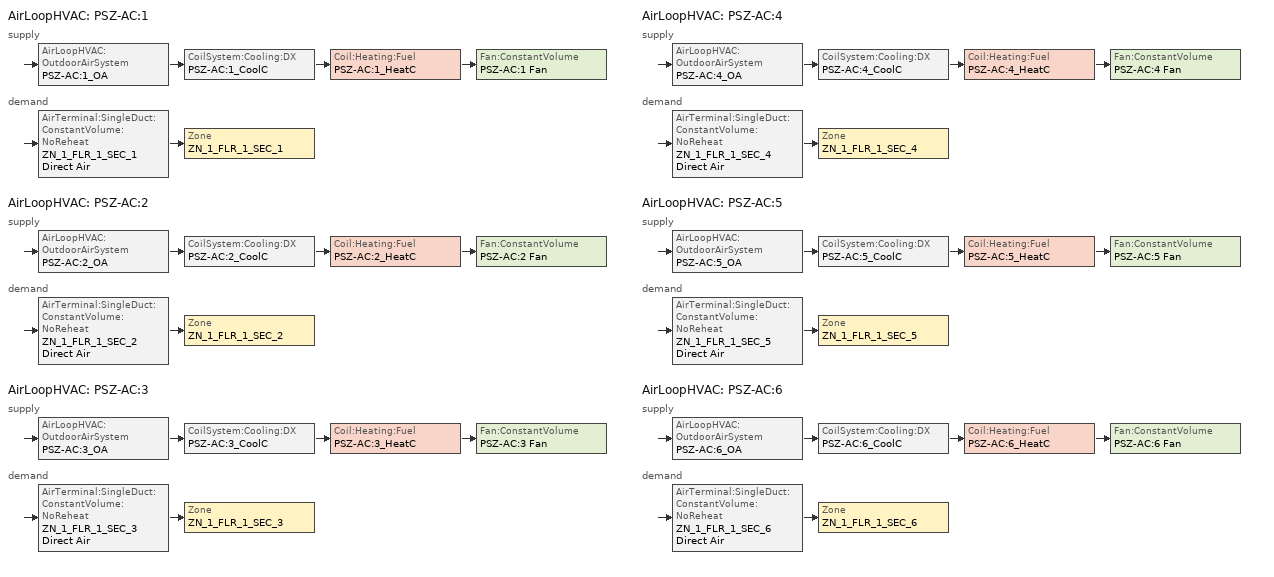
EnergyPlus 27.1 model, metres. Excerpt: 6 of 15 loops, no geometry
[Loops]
AirLoopHVAC 'PSZ-AC:1'
 supply: AirLoopHVAC:OutdoorAirSystem 'PSZ-AC:1_OA' > CoilSystem:Cooling:DX 'PSZ-AC:1_CoolC' > Coil:Heating:Fuel 'PSZ-AC:1_HeatC' > Fan:ConstantVolume 'PSZ-AC:1 Fan'
 demand: AirTerminal:SingleDuct:ConstantVolume:NoReheat 'ZN_1_FLR_1_SEC_1 Direct Air' > Zone 'ZN_1_FLR_1_SEC_1'
AirLoopHVAC 'PSZ-AC:2'
 supply: AirLoopHVAC:OutdoorAirSystem 'PSZ-AC:2_OA' > CoilSystem:Cooling:DX 'PSZ-AC:2_CoolC' > Coil:Heating:Fuel 'PSZ-AC:2_HeatC' > Fan:ConstantVolume 'PSZ-AC:2 Fan'
 demand: AirTerminal:SingleDuct:ConstantVolume:NoReheat 'ZN_1_FLR_1_SEC_2 Direct Air' > Zone 'ZN_1_FLR_1_SEC_2'
AirLoopHVAC 'PSZ-AC:3'
 supply: AirLoopHVAC:OutdoorAirSystem 'PSZ-AC:3_OA' > CoilSystem:Cooling:DX 'PSZ-AC:3_CoolC' > Coil:Heating:Fuel 'PSZ-AC:3_HeatC' > Fan:ConstantVolume 'PSZ-AC:3 Fan'
 demand: AirTerminal:SingleDuct:ConstantVolume:NoReheat 'ZN_1_FLR_1_SEC_3 Direct Air' > Zone 'ZN_1_FLR_1_SEC_3'
AirLoopHVAC 'PSZ-AC:4'
 supply: AirLoopHVAC:OutdoorAirSystem 'PSZ-AC:4_OA' > CoilSystem:Cooling:DX 'PSZ-AC:4_CoolC' > Coil:Heating:Fuel 'PSZ-AC:4_HeatC' > Fan:ConstantVolume 'PSZ-AC:4 Fan'
 demand: AirTerminal:SingleDuct:ConstantVolume:NoReheat 'ZN_1_FLR_1_SEC_4 Direct Air' > Zone 'ZN_1_FLR_1_SEC_4'
AirLoopHVAC 'PSZ-AC:5'
 supply: AirLoopHVAC:OutdoorAirSystem 'PSZ-AC:5_OA' > CoilSystem:Cooling:DX 'PSZ-AC:5_CoolC' > Coil:Heating:Fuel 'PSZ-AC:5_HeatC' > Fan:ConstantVolume 'PSZ-AC:5 Fan'
 demand: AirTerminal:SingleDuct:ConstantVolume:NoReheat 'ZN_1_FLR_1_SEC_5 Direct Air' > Zone 'ZN_1_FLR_1_SEC_5'
AirLoopHVAC 'PSZ-AC:6'
 supply: AirLoopHVAC:OutdoorAirSystem 'PSZ-AC:6_OA' > CoilSystem:Cooling:DX 'PSZ-AC:6_CoolC' > Coil:Heating:Fuel 'PSZ-AC:6_HeatC' > Fan:ConstantVolume 'PSZ-AC:6 Fan'
 demand: AirTerminal:SingleDuct:ConstantVolume:NoReheat 'ZN_1_FLR_1_SEC_6 Direct Air' > Zone 'ZN_1_FLR_1_SEC_6'
[ComponentCost:LineItem]
Name | Line Item Type | Item | Cost per Each {$} | Quantity | Cost per Unit of Output Capacity {$/kW}
Daylighting:ZN_1_FLR_1_SEC_1 | Daylighting:Controls | ZN_1_FLR_1_SEC_1 | 1 | 0
Infiltration:ZN_1_FLR_1_SEC_1 | General | ZN_1_FLR_1_SEC_1 | 1 | 0.0252
People:ZN_1_FLR_1_SEC_1 | General | ZN_1_FLR_1_SEC_1 | 1 | 1.8637
LIGHTING EQUIP:ZN_1_FLR_1_SEC_1 | Lights | ZN_1_FLR_1_SEC_1 |  |  | 1
ELECTRIC EQUIPMENT:ZN_1_FLR_1_SEC_1:MiscPlug | General | ZN_1_FLR_1_SEC_1 | 1 | 0.3746
Daylighting:ZN_1_FLR_1_SEC_2 | Daylighting:Controls | ZN_1_FLR_1_SEC_2 | 1 | 0
Infiltration:ZN_1_FLR_1_SEC_2 | General | ZN_1_FLR_1_SEC_2 | 1 | 0.0362
People:ZN_1_FLR_1_SEC_2 | General | ZN_1_FLR_1_SEC_2 | 1 | 2.6803
LIGHTING EQUIP:ZN_1_FLR_1_SEC_2 | Lights | ZN_1_FLR_1_SEC_2 |  |  | 1
ELECTRIC EQUIPMENT:ZN_1_FLR_1_SEC_2:MiscPlug | General | ZN_1_FLR_1_SEC_2 | 1 | 0.5388
Daylighting:ZN_1_FLR_1_SEC_3 | Daylighting:Controls | ZN_1_FLR_1_SEC_3 | 1 | 0
Infiltration:ZN_1_FLR_1_SEC_3 | General | ZN_1_FLR_1_SEC_3 | 1 | 0.0351
People:ZN_1_FLR_1_SEC_3 | General | ZN_1_FLR_1_SEC_3 | 1 | 2.6035
LIGHTING EQUIP:ZN_1_FLR_1_SEC_3 | Lights | ZN_1_FLR_1_SEC_3 |  |  | 1
ELECTRIC EQUIPMENT:ZN_1_FLR_1_SEC_3:MiscPlug | General | ZN_1_FLR_1_SEC_3 | 1 | 0.5234
Daylighting:ZN_1_FLR_1_SEC_4 | Daylighting:Controls | ZN_1_FLR_1_SEC_4 | 1 | 0
Infiltration:ZN_1_FLR_1_SEC_4 | General | ZN_1_FLR_1_SEC_4 | 1 | 0.0362
People:ZN_1_FLR_1_SEC_4 | General | ZN_1_FLR_1_SEC_4 | 1 | 2.6803
LIGHTING EQUIP:ZN_1_FLR_1_SEC_4 | Lights | ZN_1_FLR_1_SEC_4 |  |  | 1
ELECTRIC EQUIPMENT:ZN_1_FLR_1_SEC_4:MiscPlug | General | ZN_1_FLR_1_SEC_4 | 1 | 0.5388
Daylighting:ZN_1_FLR_1_SEC_5 | Daylighting:Controls | ZN_1_FLR_1_SEC_5 | 1 | 0
Infiltration:ZN_1_FLR_1_SEC_5 | General | ZN_1_FLR_1_SEC_5 | 1 | 0.0252
People:ZN_1_FLR_1_SEC_5 | General | ZN_1_FLR_1_SEC_5 | 1 | 1.8637
LIGHTING EQUIP:ZN_1_FLR_1_SEC_5 | Lights | ZN_1_FLR_1_SEC_5 |  |  | 1
ELECTRIC EQUIPMENT:ZN_1_FLR_1_SEC_5:MiscPlug | General | ZN_1_FLR_1_SEC_5 | 1 | 0.3746
Daylighting:ZN_1_FLR_1_SEC_6 | Daylighting:Controls | ZN_1_FLR_1_SEC_6 | 1 | 0
Infiltration:ZN_1_FLR_1_SEC_6 | General | ZN_1_FLR_1_SEC_6 | 1 | 0.0855
People:ZN_1_FLR_1_SEC_6 | General | ZN_1_FLR_1_SEC_6 | 1 | 6.3309
LIGHTING EQUIP:ZN_1_FLR_1_SEC_6 | Lights | ZN_1_FLR_1_SEC_6 |  |  | 1
ELECTRIC EQUIPMENT:ZN_1_FLR_1_SEC_6:MiscPlug | General | ZN_1_FLR_1_SEC_6 | 1 | 1.2727
[Sizing:Zone] Zone Cooling Design Supply Air Temperature Input Method=SupplyAirTemperature; Zone Cooling Design Supply Air Temperature {C}=14; Zone Heating Design Supply Air Temperature Input Method=SupplyAirTemperature; Zone Heating Design Supply Air Temperature {C}=40; Zone Cooling Design Supply Air Humidity Ratio {kgWater/kgDryAir}=0.0085; Zone Heating Design Supply Air Humidity Ratio {kgWater/kgDryAir}=0.008; Zone Heating Sizing Factor=0; Zone Cooling Sizing Factor=0; Cooling Design Air Flow Method=DesignDay; Cooling Design Air Flow Rate {m3/s}=0; Cooling Minimum Air Flow {m3/s}=0; Cooling Minimum Air Flow Fraction=0; Heating Design Air Flow Method=DesignDay; Heating Design Air Flow Rate {m3/s}=0
Name | Design Specification Outdoor Air Object
ZN_1_FLR_1_SEC_1 | SZ DSOA ZN_1_FLR_1_SEC_1
ZN_1_FLR_1_SEC_2 | SZ DSOA ZN_1_FLR_1_SEC_2
ZN_1_FLR_1_SEC_3 | SZ DSOA ZN_1_FLR_1_SEC_3
ZN_1_FLR_1_SEC_4 | SZ DSOA ZN_1_FLR_1_SEC_4
ZN_1_FLR_1_SEC_5 | SZ DSOA ZN_1_FLR_1_SEC_5
ZN_1_FLR_1_SEC_6 | SZ DSOA ZN_1_FLR_1_SEC_6
[DesignSpecification:OutdoorAir] Outdoor Air Method=Flow/Zone; Outdoor Air Flow per Zone Floor Area {m3/s-m2}=0
Name | Outdoor Air Flow per Zone {m3/s}
SZ DSOA ZN_1_FLR_1_SEC_1; SZ DSOA ZN_1_FLR_1_SEC_5 | 0.0186979
SZ DSOA ZN_1_FLR_1_SEC_2; SZ DSOA ZN_1_FLR_1_SEC_4 | 0.0268905
SZ DSOA ZN_1_FLR_1_SEC_3 | 0.0261197
SZ DSOA ZN_1_FLR_1_SEC_6 | 0.0635154
[ZoneControl:Thermostat] Control Type Schedule=Dual Zone Control Type Sched
Name | Zone or ZoneList | Control 1
ZN_1_FLR_1_SEC_1 Thermostat | ZN_1_FLR_1_SEC_1 | ZN_1_FLR_1_SEC_1 DualSPSched
ZN_1_FLR_1_SEC_2 Thermostat | ZN_1_FLR_1_SEC_2 | ZN_1_FLR_1_SEC_2 DualSPSched
ZN_1_FLR_1_SEC_3 Thermostat | ZN_1_FLR_1_SEC_3 | ZN_1_FLR_1_SEC_3 DualSPSched
ZN_1_FLR_1_SEC_4 Thermostat | ZN_1_FLR_1_SEC_4 | ZN_1_FLR_1_SEC_4 DualSPSched
ZN_1_FLR_1_SEC_5 Thermostat | ZN_1_FLR_1_SEC_5 | ZN_1_FLR_1_SEC_5 DualSPSched
ZN_1_FLR_1_SEC_6 Thermostat | ZN_1_FLR_1_SEC_6 | ZN_1_FLR_1_SEC_6 DualSPSched
[ThermostatSetpoint:DualSetpoint] Heating Setpoint Temperature Schedule=HtgSetP_Sch; Cooling Setpoint Temperature Schedule=ClgSetP_Sch
ZN_1_FLR_1_SEC_1 DualSPSched; ZN_1_FLR_1_SEC_2 DualSPSched; ZN_1_FLR_1_SEC_3 DualSPSched; ZN_1_FLR_1_SEC_4 DualSPSched; ZN_1_FLR_1_SEC_5 DualSPSched; ZN_1_FLR_1_SEC_6 DualSPSched
[Zone equipment]
ZN_1_FLR_1_SEC_1: ZN_1_FLR_1_SEC_1 Direct Air
ZN_1_FLR_1_SEC_2: ZN_1_FLR_1_SEC_2 Direct Air
ZN_1_FLR_1_SEC_3: ZN_1_FLR_1_SEC_3 Direct Air
ZN_1_FLR_1_SEC_4: ZN_1_FLR_1_SEC_4 Direct Air
ZN_1_FLR_1_SEC_5: ZN_1_FLR_1_SEC_5 Direct Air
ZN_1_FLR_1_SEC_6: ZN_1_FLR_1_SEC_6 Direct Air
[AirTerminal:SingleDuct:ConstantVolume:NoReheat] Availability Schedule=ALWAYS_ON; Maximum Air Flow Rate {m3/s}=AUTOSIZE
ZN_1_FLR_1_SEC_1 Direct Air; ZN_1_FLR_1_SEC_2 Direct Air; ZN_1_FLR_1_SEC_3 Direct Air; ZN_1_FLR_1_SEC_4 Direct Air; ZN_1_FLR_1_SEC_5 Direct Air; ZN_1_FLR_1_SEC_6 Direct Air
[SetpointManager:SingleZone:Reheat] Control Variable=Temperature; Minimum Supply Air Temperature {C}=13; Maximum Supply Air Temperature {C}=40
Name | Control Zone | Setpoint Node or NodeList
SupAirTemp MngrZN_1_FLR_1_SEC_1 | ZN_1_FLR_1_SEC_1 | PSZ-AC:1 Supply Equipment Outlet Node
SupAirTemp MngrZN_1_FLR_1_SEC_2 | ZN_1_FLR_1_SEC_2 | PSZ-AC:2 Supply Equipment Outlet Node
SupAirTemp MngrZN_1_FLR_1_SEC_3 | ZN_1_FLR_1_SEC_3 | PSZ-AC:3 Supply Equipment Outlet Node
SupAirTemp MngrZN_1_FLR_1_SEC_4 | ZN_1_FLR_1_SEC_4 | PSZ-AC:4 Supply Equipment Outlet Node
SupAirTemp MngrZN_1_FLR_1_SEC_5 | ZN_1_FLR_1_SEC_5 | PSZ-AC:5 Supply Equipment Outlet Node
SupAirTemp MngrZN_1_FLR_1_SEC_6 | ZN_1_FLR_1_SEC_6 | PSZ-AC:6 Supply Equipment Outlet Node
[AirLoopHVAC] Design Supply Air Flow Rate {m3/s}=AUTOSIZE
PSZ-AC:1; PSZ-AC:2; PSZ-AC:3; PSZ-AC:4; PSZ-AC:5; PSZ-AC:6
[SetpointManager:MixedAir] Control Variable=Temperature
Name | Setpoint Node or NodeList
PSZ-AC:1_CoolC SAT Manager | PSZ-AC:1_CoolC-PSZ-AC:1_HeatCNode
PSZ-AC:1_HeatC MixedAir Manager | PSZ-AC:1_HeatC-PSZ-AC:1 FanNode
PSZ-AC:1_OAMixed Air Temp Manager | PSZ-AC:1_OA-PSZ-AC:1_CoolCNode
PSZ-AC:2_CoolC SAT Manager | PSZ-AC:2_CoolC-PSZ-AC:2_HeatCNode
PSZ-AC:2_HeatC MixedAir Manager | PSZ-AC:2_HeatC-PSZ-AC:2 FanNode
PSZ-AC:2_OAMixed Air Temp Manager | PSZ-AC:2_OA-PSZ-AC:2_CoolCNode
PSZ-AC:3_CoolC SAT Manager | PSZ-AC:3_CoolC-PSZ-AC:3_HeatCNode
PSZ-AC:3_HeatC MixedAir Manager | PSZ-AC:3_HeatC-PSZ-AC:3 FanNode
PSZ-AC:3_OAMixed Air Temp Manager | PSZ-AC:3_OA-PSZ-AC:3_CoolCNode
PSZ-AC:4_CoolC SAT Manager | PSZ-AC:4_CoolC-PSZ-AC:4_HeatCNode
PSZ-AC:4_HeatC MixedAir Manager | PSZ-AC:4_HeatC-PSZ-AC:4 FanNode
PSZ-AC:4_OAMixed Air Temp Manager | PSZ-AC:4_OA-PSZ-AC:4_CoolCNode
PSZ-AC:5_CoolC SAT Manager | PSZ-AC:5_CoolC-PSZ-AC:5_HeatCNode
PSZ-AC:5_HeatC MixedAir Manager | PSZ-AC:5_HeatC-PSZ-AC:5 FanNode
PSZ-AC:5_OAMixed Air Temp Manager | PSZ-AC:5_OA-PSZ-AC:5_CoolCNode
PSZ-AC:6_CoolC SAT Manager | PSZ-AC:6_CoolC-PSZ-AC:6_HeatCNode
PSZ-AC:6_HeatC MixedAir Manager | PSZ-AC:6_HeatC-PSZ-AC:6 FanNode
PSZ-AC:6_OAMixed Air Temp Manager | PSZ-AC:6_OA-PSZ-AC:6_CoolCNode
[Sizing:System] Type of Load to Size On=Sensible; Design Outdoor Air Flow Rate {m3/s}=AUTOSIZE; Central Heating Maximum System Air Flow Ratio=1; Preheat Design Temperature {C}=7; Preheat Design Humidity Ratio {kgWater/kgDryAir}=0.008; Precool Design Temperature {C}=12.8; Precool Design Humidity Ratio {kgWater/kgDryAir}=0.008; Central Cooling Design Supply Air Temperature {C}=12.8; Central Heating Design Supply Air Temperature {C}=40; Type of Zone Sum to Use=NonCoincident; 100% Outdoor Air in Cooling=No; 100% Outdoor Air in Heating=No; Central Cooling Design Supply Air Humidity Ratio {kgWater/kgDryAir}=0.0085; Central Heating Design Supply Air Humidity Ratio {kgWater/kgDryAir}=0.008; Cooling Supply Air Flow Rate Method=DesignDay; Cooling Supply Air Flow Rate {m3/s}=0; Heating Supply Air Flow Rate Method=DesignDay; Heating Supply Air Flow Rate {m3/s}=0; System Outdoor Air Method=ZoneSum; Zone Maximum Outdoor Air Fraction=1; Cooling Design Capacity Method=CoolingDesignCapacity; Cooling Design Capacity {W}=autosize; Heating Design Capacity Method=HeatingDesignCapacity; Heating Design Capacity {W}=autosize; Central Cooling Capacity Control Method=OnOff
PSZ-AC:1; PSZ-AC:2; PSZ-AC:3; PSZ-AC:4; PSZ-AC:5; PSZ-AC:6
[Controller:OutdoorAir] Minimum Outdoor Air Flow Rate {m3/s}=AUTOSIZE; Maximum Outdoor Air Flow Rate {m3/s}=AUTOSIZE; Economizer Control Type=FixedDryBulb; Economizer Control Action Type=ModulateFlow; Economizer Maximum Limit Dry-Bulb Temperature {C}=19; Economizer Maximum Limit Enthalpy {J/kg}=32000; Economizer Minimum Limit Dry-Bulb Temperature {C}=0; Lockout Type=NoLockout; Minimum Limit Type=FixedMinimum; Minimum Outdoor Air Schedule=MinOA_MotorizedDamper_Sched
PSZ-AC:1_OA_Controller; PSZ-AC:2_OA_Controller; PSZ-AC:3_OA_Controller; PSZ-AC:4_OA_Controller; PSZ-AC:5_OA_Controller; PSZ-AC:6_OA_Controller
[CoilSystem:Cooling:DX] Availability Schedule=ALWAYS_ON
Name | Cooling Coil
PSZ-AC:1_CoolC | PSZ-AC:1_CoolC DXCoil
PSZ-AC:2_CoolC | PSZ-AC:2_CoolC DXCoil
PSZ-AC:3_CoolC | PSZ-AC:3_CoolC DXCoil
PSZ-AC:4_CoolC | PSZ-AC:4_CoolC DXCoil
PSZ-AC:5_CoolC | PSZ-AC:5_CoolC DXCoil
PSZ-AC:6_CoolC | PSZ-AC:6_CoolC DXCoil
[Coil:Cooling:DX:SingleSpeed] Availability Schedule=ALWAYS_ON; Gross Rated Total Cooling Capacity {W}=AUTOSIZE; Gross Rated Sensible Heat Ratio=AUTOSIZE; Gross Rated Cooling COP {W/W}=3; Rated Air Flow Rate {m3/s}=AUTOSIZE; 2023 Rated Evaporator Fan Power Per Volume Flow Rate {W/(m3/s)}=934.4
Name | Total Cooling Capacity Function of Temperature Curve | Total Cooling Capacity Function of Flow Fraction Curve | Energy Input Ratio Function of Temperature Curve | Energy Input Ratio Function of Flow Fraction Curve | Part Load Fraction Correlation Curve
PSZ-AC:1_CoolC DXCoil | PSZ-AC:1_CoolCCarrier48TM014_12tons_CapFT | PSZ-AC:1_CoolCCarrier48TM014_12tons_FFF | PSZ-AC:1_CoolCCarrier48TM014_12tons_EIRFT | PSZ-AC:1_CoolCCarrier48TM014_12tons_EIRFFF | PSZ-AC:1_CoolCIEA_HVAC_BESTEST_9ton-PLR
PSZ-AC:2_CoolC DXCoil | PSZ-AC:2_CoolCCarrier48TM014_12tons_CapFT | PSZ-AC:2_CoolCCarrier48TM014_12tons_FFF | PSZ-AC:2_CoolCCarrier48TM014_12tons_EIRFT | PSZ-AC:2_CoolCCarrier48TM014_12tons_EIRFFF | PSZ-AC:2_CoolCIEA_HVAC_BESTEST_9ton-PLR
PSZ-AC:3_CoolC DXCoil | PSZ-AC:3_CoolCCarrier48TM014_12tons_CapFT | PSZ-AC:3_CoolCCarrier48TM014_12tons_FFF | PSZ-AC:3_CoolCCarrier48TM014_12tons_EIRFT | PSZ-AC:3_CoolCCarrier48TM014_12tons_EIRFFF | PSZ-AC:3_CoolCIEA_HVAC_BESTEST_9ton-PLR
PSZ-AC:4_CoolC DXCoil | PSZ-AC:4_CoolCCarrier48TM014_12tons_CapFT | PSZ-AC:4_CoolCCarrier48TM014_12tons_FFF | PSZ-AC:4_CoolCCarrier48TM014_12tons_EIRFT | PSZ-AC:4_CoolCCarrier48TM014_12tons_EIRFFF | PSZ-AC:4_CoolCIEA_HVAC_BESTEST_9ton-PLR
PSZ-AC:5_CoolC DXCoil | PSZ-AC:5_CoolCCarrier48TM014_12tons_CapFT | PSZ-AC:5_CoolCCarrier48TM014_12tons_FFF | PSZ-AC:5_CoolCCarrier48TM014_12tons_EIRFT | PSZ-AC:5_CoolCCarrier48TM014_12tons_EIRFFF | PSZ-AC:5_CoolCIEA_HVAC_BESTEST_9ton-PLR
PSZ-AC:6_CoolC DXCoil | PSZ-AC:6_CoolCCarrier48TM014_12tons_CapFT | PSZ-AC:6_CoolCCarrier48TM014_12tons_FFF | PSZ-AC:6_CoolCCarrier48TM014_12tons_EIRFT | PSZ-AC:6_CoolCCarrier48TM014_12tons_EIRFFF | PSZ-AC:6_CoolCIEA_HVAC_BESTEST_9ton-PLR
[Coil:Heating:Fuel] Availability Schedule=ALWAYS_ON; Fuel Type=NaturalGas; Burner Efficiency=0.8; Nominal Capacity {W}=AUTOSIZE
PSZ-AC:1_HeatC; PSZ-AC:2_HeatC; PSZ-AC:3_HeatC; PSZ-AC:4_HeatC; PSZ-AC:5_HeatC; PSZ-AC:6_HeatC
[Fan:ConstantVolume] Availability Schedule=HVACOperationSchd; Fan Total Efficiency=0.6; Pressure Rise {Pa}=497.82; Maximum Flow Rate {m3/s}=AUTOSIZE; Motor Efficiency=0.85; Motor In Airstream Fraction=1
PSZ-AC:1 Fan; PSZ-AC:2 Fan; PSZ-AC:3 Fan; PSZ-AC:4 Fan; PSZ-AC:5 Fan; PSZ-AC:6 Fan
[Schedule:Compact]
ALWAYS_ON: Through: 12/31, For: AllDays, Until: 24:00, 1
HVACOperationSchd: Through: 12/31, For: Weekdays SummerDesignDay, Until: 06:00, 0, Until: 22:00, 1, Until: 24:00, 0, For: Saturday WinterDesignDay, Until: 06:00, 0, Until: 18:00, 1, Until: 24:00, 0, For: Sunday Holidays AllOtherDays, Until: 24:00, 0
HTGSETP_SCH: Through: 12/31, For: Weekdays WinterDesignDay, Until: 06:00, 13, Until: 19:00, 21, Until: 24:00, 13, For SummerDesignDay, Until: 24:00, 13, For: Saturday, Until: 06:00, 13, Until: 13:00, 21, Until: 24:00, 13, For: Sunday Holidays AllOtherDays, Until: 24:00, 13
CLGSETP_SCH: Through: 12/31, For: Weekdays SummerDesignDay, Until: 06:00, 33, Until: 22:00, 24, Until: 24:00, 33, For: Saturday, Until: 06:00, 33, Until: 18:00, 24, Until: 24:00, 33, For WinterDesignDay, Until: 24:00, 33, For: Sunday Holidays AllOtherDays, Until: 24:00, 33
MinOA_MotorizedDamper_Sched: Through: 12/31, For: Weekdays SummerDesignDay, Until: 07:00, 0, Until: 22:00, 1, Until: 24:00, 0, For: Saturday WinterDesignDay, Until: 07:00, 0, Until: 18:00, 1, Until: 24:00, 0, For: Sunday Holidays AllOtherDays, Until: 24:00, 0
Dual Zone Control Type Sched: Through: 12/31, For: AllDays, Until: 24:00, 4
[Curve:Biquadratic] Minimum Value of x=16.5556; Maximum Value of x=22.1111; Minimum Value of y=23.7778; Maximum Value of y=47.66
Name | Coefficient1 Constant | Coefficient2 x | Coefficient3 x**2 | Coefficient4 y | Coefficient5 y**2 | Coefficient6 x*y
PSZ-AC:1_CoolCCarrier48TM014_12tons_CapFT; PSZ-AC:2_CoolCCarrier48TM014_12tons_CapFT; PSZ-AC:3_CoolCCarrier48TM014_12tons_CapFT; PSZ-AC:4_CoolCCarrier48TM014_12tons_CapFT; PSZ-AC:5_CoolCCarrier48TM014_12tons_CapFT; PSZ-AC:6_CoolCCarrier48TM014_12tons_CapFT | 1.39072 | -0.0529058 | 0.0018423 | 0.00058267 | -0.000186814 | 0.000265159
PSZ-AC:1_CoolCCarrier48TM014_12tons_EIRFT; PSZ-AC:2_CoolCCarrier48TM014_12tons_EIRFT; PSZ-AC:3_CoolCCarrier48TM014_12tons_EIRFT; PSZ-AC:4_CoolCCarrier48TM014_12tons_EIRFT; PSZ-AC:5_CoolCCarrier48TM014_12tons_EIRFT; PSZ-AC:6_CoolCCarrier48TM014_12tons_EIRFT | -0.536161 | 0.105138 | -0.00172659 | 0.0149848 | 0.000659948 | -0.0017385
[Curve:Quadratic]
Name | Coefficient1 Constant | Coefficient2 x | Coefficient3 x**2 | Minimum Value of x | Maximum Value of x
PSZ-AC:1_CoolCCarrier48TM014_12tons_FFF; PSZ-AC:2_CoolCCarrier48TM014_12tons_FFF; PSZ-AC:3_CoolCCarrier48TM014_12tons_FFF; PSZ-AC:4_CoolCCarrier48TM014_12tons_FFF; PSZ-AC:5_CoolCCarrier48TM014_12tons_FFF; PSZ-AC:6_CoolCCarrier48TM014_12tons_FFF | 0.718954 | 0.435436 | -0.154193 | 0.75 | 1.25
PSZ-AC:1_CoolCCarrier48TM014_12tons_EIRFFF; PSZ-AC:2_CoolCCarrier48TM014_12tons_EIRFFF; PSZ-AC:3_CoolCCarrier48TM014_12tons_EIRFFF; PSZ-AC:4_CoolCCarrier48TM014_12tons_EIRFFF; PSZ-AC:5_CoolCCarrier48TM014_12tons_EIRFFF; PSZ-AC:6_CoolCCarrier48TM014_12tons_EIRFFF | 1.19525 | -0.306138 | 0.110973 | 0.75 | 1.25
PSZ-AC:1_CoolCIEA_HVAC_BESTEST_9ton-PLR; PSZ-AC:2_CoolCIEA_HVAC_BESTEST_9ton-PLR; PSZ-AC:3_CoolCIEA_HVAC_BESTEST_9ton-PLR; PSZ-AC:4_CoolCIEA_HVAC_BESTEST_9ton-PLR; PSZ-AC:5_CoolCIEA_HVAC_BESTEST_9ton-PLR; PSZ-AC:6_CoolCIEA_HVAC_BESTEST_9ton-PLR | 0.771 | 0.229 | 0 | 0 | 1
